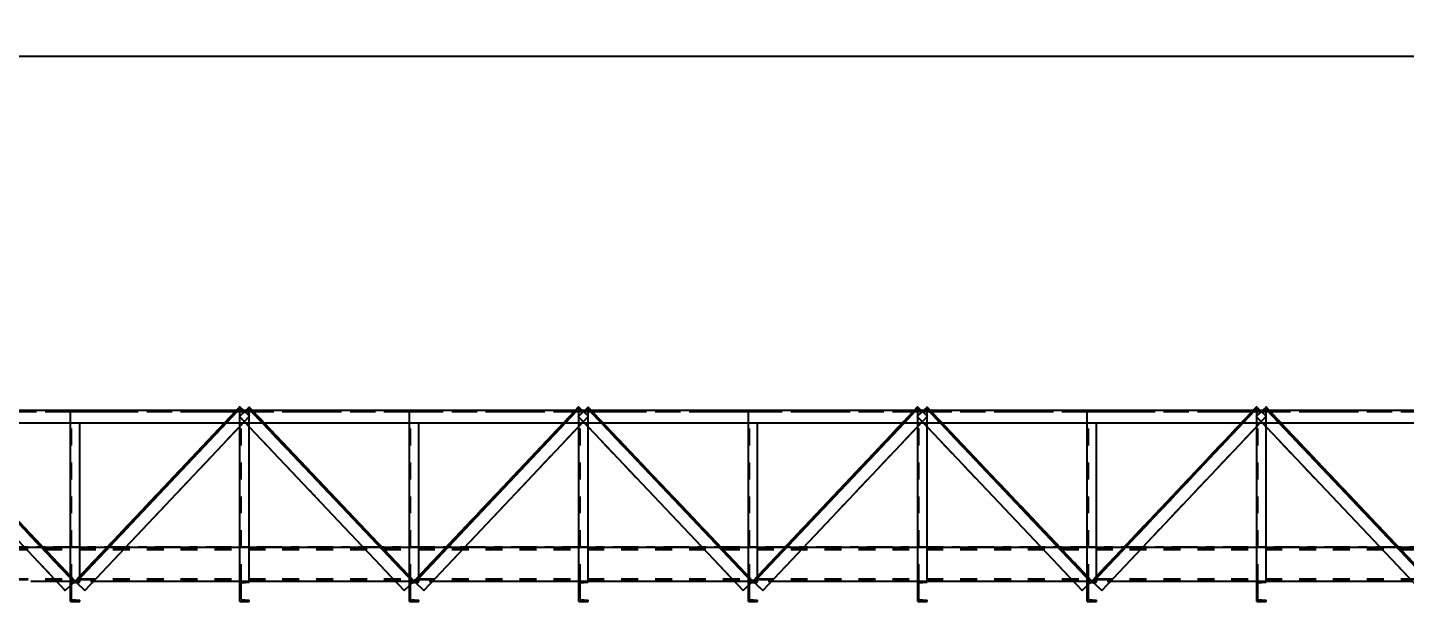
# Model space of a CAD drawing. Header units: millimetres. Extents: x 2368 to 8313, y 7493 to 11698.
# Drawn here: x 5382.5 to 5545.1, y 8308.6 to 8376.3 of the extents above; entities that cross this region are included whole.
import ezdxf

# ---------------------------------------------------------------- set-up
doc = ezdxf.new("R2010")
doc.units = ezdxf.units.MM
for name, pattern in [('XKITLINE00', [0]), ('XKITLINE02', [4, 2, -2]), ('XKITLINE03', [6, 3, -1, 1, -1])]:
    doc.linetypes.add(name, pattern=pattern)
doc.styles.add('ROMANS', font='romans.shx')
doc.dimstyles.new('MD300', dxfattribs={"dimtxt": 2.5, "dimasz": 2.5, "dimexe": 1, "dimexo": 1, "dimgap": 0.5, "dimtad": 1, "dimdec": 1, "dimlfac": 50, "dimrnd": 0.5, "dimdsep": 46, "dimtxsty": 'ROMANS', "dimcen": 1, "dimclrd": 146, "dimclre": 146, "dimclrt": 30, "dimadec": 1, "dimazin": 2, "dimtfac": 1, "dimtdec": 1, "dimtmove": 0, "dimatfit": 1, "dimfxl": 1, "dimtolj": 1, "dimtzin": 0, "dimlwd": -1, "dimlwe": -1, "dimarcsym": 0})

# ---------------------------------------------------------------- blocks, each defined once
blk = doc.blocks.new('*D53')
at = {"color": 146, "transparency": 16777216}
for p, q in [((4535.08, 8331.99), (4535.08, 8373.91)), ((5898.19, 8332.16), (5898.19, 8373.91)), ((4537.58, 8372.91), (5895.69, 8372.91))]:
    blk.add_line(p, q, dxfattribs=at)
for points in [[(4537.58, 8373.33), (4537.58, 8372.5), (4535.08, 8372.91)], [(5895.69, 8373.33), (5895.69, 8372.5), (5898.19, 8372.91)]]:
    blk.add_solid(points, dxfattribs=at)
at = {"layer": 'Defpoints', "color": 0, "transparency": 16777216}
for p in [(5898.19, 8372.91), (4535.08, 8330.99), (5898.19, 8331.16)]:
    blk.add_point(p, dxfattribs=at)
at = {"color": 30, "transparency": 16777216, "insert": (5216.63, 8374.66), "char_height": 2.5, "attachment_point": 5, "style": 'ROMANS'}
blk.add_mtext('\\A1;68155', dxfattribs=at)

msp = doc.modelspace()

# ---------------------------------------------------------------- linework, layer by layer
at = {"color": 3, "linetype": 'XKITLINE02'}
for p, q in [((5216.5882, 8331.1614), (6036.5882, 8331.1614)), ((5216.5882, 8330.9914), (6036.5882, 8330.9914)), ((5216.5882, 8330.9914), (6036.5881, 8330.9914)), ((5368.5666, 8331.3994), (5388.0223, 8310.8812)), ((5368.6827, 8331.5095), (5388.1384, 8310.9913)), ((5387.5884, 8311.3388), (5387.5884, 8330.9913)), ((5387.5884, 8330.9913), (5388.6884, 8330.9913)), ((5387.5884, 8310.9913), (5387.5884, 8330.9913)), ((5387.5884, 8330.9913), (5388.6884, 8330.9913)), ((5387.7284, 8310.9913), (5387.7284, 8330.9913)), ((5387.7284, 8310.9913), (5387.7284, 8330.9913)), ((5388.1384, 8310.9913), (5407.5559, 8331.5397)), ((5388.2547, 8310.8815), (5407.6722, 8331.4298)), ((5388.6884, 8311.3404), (5388.6884, 8330.9913)), ((5388.6884, 8310.9913), (5388.6884, 8330.9913)), ((5405.781, 8329.6614), (5407.1985, 8331.1614)), ((5406.0012, 8329.6614), (5407.4186, 8331.1614)), ((5407.5217, 8330.4086), (5408.6827, 8331.5095)), ((5407.5217, 8330.4086), (5408.3156, 8331.1614)), ((5407.5559, 8331.5397), (5408.7189, 8330.4408)), ((5407.5884, 8329.6614), (5407.5884, 8330.9913)), ((5407.5884, 8330.9913), (5408.6884, 8330.9913)), ((5407.5884, 8310.9913), (5407.5884, 8330.9913)), ((5407.5884, 8330.9913), (5408.6884, 8330.9913)), ((5407.7284, 8310.9913), (5407.7284, 8330.9913)), ((5407.7284, 8310.9913), (5407.7284, 8330.9913)), ((5407.9562, 8331.1614), (5408.7189, 8330.4408)), ((5408.5666, 8331.3994), (5428.0223, 8310.8812)), ((5408.6827, 8331.5095), (5428.1384, 8310.9913)), ((5408.6884, 8329.6614), (5408.6884, 8330.9913)), ((5408.6884, 8310.9913), (5408.6884, 8330.9913)), ((5408.7923, 8331.1614), (5410.2146, 8329.6614)), ((5409.0127, 8331.1614), (5410.4351, 8329.6614)), ((5427.5884, 8311.3388), (5427.5884, 8330.9913)), ((5427.5884, 8330.9913), (5428.6884, 8330.9913)), ((5427.5884, 8310.9913), (5427.5884, 8330.9913)), ((5427.5884, 8330.9913), (5428.6884, 8330.9913)), ((5427.7284, 8310.9913), (5427.7284, 8330.9913)), ((5427.7284, 8310.9913), (5427.7284, 8330.9913)), ((5428.1384, 8310.9913), (5447.5559, 8331.5397)), ((5428.2547, 8310.8815), (5447.6722, 8331.4298)), ((5428.6884, 8311.3404), (5428.6884, 8330.9913)), ((5428.6884, 8310.9913), (5428.6884, 8330.9913)), ((5445.781, 8329.6614), (5447.1985, 8331.1614)), ((5446.0012, 8329.6614), (5447.4186, 8331.1614)), ((5447.5217, 8330.4086), (5448.6827, 8331.5095)), ((5447.5217, 8330.4086), (5448.3156, 8331.1614)), ((5447.5559, 8331.5397), (5448.7189, 8330.4408)), ((5447.5884, 8329.6614), (5447.5884, 8330.9913)), ((5447.5884, 8330.9913), (5448.6884, 8330.9913)), ((5447.5884, 8310.9913), (5447.5884, 8330.9913)), ((5447.5884, 8330.9913), (5448.6884, 8330.9913)), ((5447.7284, 8310.9913), (5447.7284, 8330.9913)), ((5447.7284, 8310.9913), (5447.7284, 8330.9913)), ((5447.9562, 8331.1614), (5448.7189, 8330.4408)), ((5448.5666, 8331.3994), (5468.0223, 8310.8812)), ((5448.6827, 8331.5095), (5468.1384, 8310.9913)), ((5448.6884, 8329.6614), (5448.6884, 8330.9913)), ((5448.6884, 8310.9913), (5448.6884, 8330.9913)), ((5448.7923, 8331.1614), (5450.2146, 8329.6614)), ((5449.0127, 8331.1614), (5450.4351, 8329.6614)), ((5467.5884, 8310.9913), (5467.5884, 8330.9913)), ((5467.5884, 8330.9913), (5468.6884, 8330.9913)), ((5467.5884, 8311.3388), (5467.5884, 8330.9913)), ((5467.5884, 8330.9913), (5468.6884, 8330.9913)), ((5467.7284, 8310.9913), (5467.7284, 8330.9913)), ((5467.7284, 8310.9913), (5467.7284, 8330.9913)), ((5468.1384, 8310.9913), (5487.5559, 8331.5397)), ((5468.2547, 8310.8815), (5487.6722, 8331.4298)), ((5468.6884, 8310.9913), (5468.6884, 8330.9913)), ((5468.6884, 8311.3404), (5468.6884, 8330.9913)), ((5485.781, 8329.6614), (5487.1985, 8331.1614)), ((5486.0012, 8329.6614), (5487.4186, 8331.1614)), ((5487.5217, 8330.4086), (5488.6827, 8331.5095)), ((5487.5217, 8330.4086), (5488.3156, 8331.1614)), ((5487.5559, 8331.5397), (5488.7189, 8330.4408)), ((5487.5884, 8310.9913), (5487.5884, 8330.9913)), ((5487.5884, 8330.9913), (5488.6884, 8330.9913)), ((5487.5884, 8329.6614), (5487.5884, 8330.9913)), ((5487.5884, 8330.9913), (5488.6884, 8330.9913)), ((5487.7284, 8310.9913), (5487.7284, 8330.9913)), ((5487.7284, 8310.9913), (5487.7284, 8330.9913)), ((5487.9562, 8331.1614), (5488.7189, 8330.4408)), ((5488.5666, 8331.3994), (5508.0223, 8310.8812)), ((5488.6827, 8331.5095), (5508.1384, 8310.9913)), ((5488.6884, 8310.9913), (5488.6884, 8330.9913)), ((5488.6884, 8329.6614), (5488.6884, 8330.9913)), ((5488.7923, 8331.1614), (5490.2146, 8329.6614)), ((5489.0127, 8331.1614), (5490.4351, 8329.6614)), ((5507.5884, 8310.9913), (5507.5884, 8330.9913)), ((5507.5884, 8330.9913), (5508.6884, 8330.9913)), ((5507.5884, 8311.3388), (5507.5884, 8330.9913)), ((5507.5884, 8330.9913), (5508.6884, 8330.9913)), ((5507.7284, 8310.9913), (5507.7284, 8330.9913)), ((5507.7284, 8310.9913), (5507.7284, 8330.9913)), ((5508.1384, 8310.9913), (5527.5559, 8331.5397)), ((5508.2547, 8310.8815), (5527.6722, 8331.4298)), ((5508.6884, 8310.9913), (5508.6884, 8330.9913)), ((5508.6884, 8311.3404), (5508.6884, 8330.9913)), ((5525.781, 8329.6614), (5527.1985, 8331.1614)), ((5526.0012, 8329.6614), (5527.4186, 8331.1614)), ((5527.5217, 8330.4086), (5528.6827, 8331.5095)), ((5527.5217, 8330.4086), (5528.3156, 8331.1614)), ((5527.5559, 8331.5397), (5528.7189, 8330.4408)), ((5527.5884, 8310.9913), (5527.5884, 8330.9913)), ((5527.5884, 8330.9913), (5528.6884, 8330.9913)), ((5527.5884, 8329.6614), (5527.5884, 8330.9913)), ((5527.5884, 8330.9913), (5528.6884, 8330.9913)), ((5527.7284, 8310.9913), (5527.7284, 8330.9913)), ((5527.7284, 8310.9913), (5527.7284, 8330.9913)), ((5527.9562, 8331.1614), (5528.7189, 8330.4408)), ((5528.5666, 8331.3994), (5548.0223, 8310.8812)), ((5528.6827, 8331.5095), (5548.1384, 8310.9913)), ((5528.6884, 8310.9913), (5528.6884, 8330.9913)), ((5528.6884, 8329.6614), (5528.6884, 8330.9913)), ((5528.7923, 8331.1614), (5530.2146, 8329.6614)), ((5529.0127, 8331.1614), (5530.4351, 8329.6614)), ((5216.5882, 8329.6614), (6036.5882, 8329.6614)), ((5367.5217, 8330.4086), (5386.9774, 8309.8904)), ((5389.3013, 8309.8924), (5408.7189, 8330.4408)), ((5407.5217, 8330.4086), (5408.6884, 8329.1781)), ((5407.5217, 8330.4086), (5426.9774, 8309.8904)), ((5407.5884, 8329.2445), (5408.7189, 8330.4408)), ((5429.3013, 8309.8924), (5448.7189, 8330.4408)), ((5447.5217, 8330.4086), (5466.9774, 8309.8904)), ((5447.5217, 8330.4086), (5448.6884, 8329.1781)), ((5447.5884, 8329.2445), (5448.7189, 8330.4408)), ((5469.3013, 8309.8924), (5488.7189, 8330.4408)), ((5487.5217, 8330.4086), (5506.9774, 8309.8904)), ((5487.5217, 8330.4086), (5488.6884, 8329.1781)), ((5487.5884, 8329.2445), (5488.7189, 8330.4408)), ((5509.3013, 8309.8924), (5528.7189, 8330.4408)), ((5527.5217, 8330.4086), (5528.6884, 8329.1781)), ((5527.5217, 8330.4086), (5546.9774, 8309.8904)), ((5527.5884, 8329.2445), (5528.7189, 8330.4408)), ((5216.5882, 8314.9913), (6036.5882, 8314.9913)), ((5216.5882, 8314.8213), (6036.5882, 8314.8213)), ((5216.5882, 8314.8213), (6036.5882, 8314.8213)), ((5216.5882, 8314.7149), (6036.5882, 8314.7149)), ((5216.5882, 8314.7149), (6036.5882, 8314.7149)), ((5227.5884, 8314.9913), (6036.5882, 8314.9913)), ((5382.1406, 8314.9913), (5384.3456, 8314.9913)), ((5387.5884, 8314.9913), (5388.6884, 8314.9913)), ((5391.9182, 8314.9913), (5394.1196, 8314.9913)), ((5407.5884, 8314.9913), (5408.6884, 8314.9913)), ((5422.1406, 8314.9913), (5424.3456, 8314.9913)), ((5427.5884, 8314.9913), (5428.6884, 8314.9913)), ((5431.9182, 8314.9913), (5434.1196, 8314.9913)), ((5447.5884, 8314.9913), (5448.6884, 8314.9913)), ((5462.1406, 8314.9913), (5464.3456, 8314.9913)), ((5467.5884, 8314.9913), (5468.6884, 8314.9913)), ((5471.9182, 8314.9913), (5474.1196, 8314.9913)), ((5487.5884, 8314.9913), (5488.6884, 8314.9913)), ((5502.1406, 8314.9913), (5504.3456, 8314.9913)), ((5507.5884, 8314.9913), (5508.6884, 8314.9913)), ((5511.9182, 8314.9913), (5514.1196, 8314.9913)), ((5527.5884, 8314.9913), (5528.6884, 8314.9913)), ((5542.1406, 8314.9913), (5544.3456, 8314.9913)), ((5387.5884, 8311.3388), (5387.5884, 8311.5714)), ((5388.6884, 8311.3404), (5388.6884, 8311.5734)), ((5427.5884, 8311.3388), (5427.5884, 8311.5714)), ((5428.6884, 8311.3404), (5428.6884, 8311.5734)), ((5467.5884, 8311.3388), (5467.5884, 8311.5714)), ((5468.6884, 8311.3404), (5468.6884, 8311.5734)), ((5507.5884, 8311.3388), (5507.5884, 8311.5714)), ((5508.6884, 8311.3404), (5508.6884, 8311.5734)), ((5216.5882, 8311.2677), (6036.5882, 8311.2677)), ((5216.5882, 8311.1613), (6036.5882, 8311.1613)), ((5216.5882, 8311.1613), (6036.5882, 8311.1613)), ((5385.9335, 8310.9913), (5390.3397, 8310.9913)), ((5386.9774, 8309.8904), (5388.1384, 8310.9913)), ((5387.5884, 8310.9913), (5388.6884, 8310.9913)), ((5387.5884, 8310.4698), (5387.7284, 8310.6026)), ((5387.918, 8310.9913), (5388.3585, 8310.9913)), ((5387.918, 8310.9913), (5388.3585, 8310.9913)), ((5387.931, 8310.7947), (5388.0223, 8310.8813)), ((5388.1384, 8310.9913), (5389.3013, 8309.8924)), ((5388.2547, 8310.8814), (5388.3141, 8310.8253)), ((5407.5884, 8310.9913), (5408.6884, 8310.9913)), ((5407.5884, 8310.9913), (5408.6884, 8310.9913)), ((5425.9335, 8310.9913), (5430.3397, 8310.9913)), ((5426.9774, 8309.8904), (5428.1384, 8310.9913)), ((5427.5884, 8310.9913), (5428.6884, 8310.9913)), ((5427.5884, 8310.4698), (5427.7284, 8310.6026)), ((5427.918, 8310.9913), (5428.3585, 8310.9913)), ((5427.918, 8310.9913), (5428.3585, 8310.9913)), ((5427.931, 8310.7947), (5428.0223, 8310.8813)), ((5428.1384, 8310.9913), (5429.3013, 8309.8924)), ((5428.2547, 8310.8814), (5428.3141, 8310.8253)), ((5447.5884, 8310.9913), (5448.6884, 8310.9913)), ((5447.5884, 8310.9913), (5448.6884, 8310.9913)), ((5465.9335, 8310.9913), (5470.3397, 8310.9913)), ((5466.9774, 8309.8904), (5468.1384, 8310.9913)), ((5467.5884, 8310.9913), (5468.6884, 8310.9913)), ((5467.5884, 8310.4698), (5467.7284, 8310.6026)), ((5467.918, 8310.9913), (5468.3585, 8310.9913)), ((5467.918, 8310.9913), (5468.3585, 8310.9913)), ((5467.931, 8310.7947), (5468.0223, 8310.8813)), ((5468.1384, 8310.9913), (5469.3013, 8309.8924)), ((5468.2547, 8310.8814), (5468.3141, 8310.8253)), ((5487.5884, 8310.9913), (5488.6884, 8310.9913)), ((5487.5884, 8310.9913), (5488.6884, 8310.9913)), ((5505.9335, 8310.9913), (5510.3397, 8310.9913)), ((5506.9774, 8309.8904), (5508.1384, 8310.9913)), ((5507.5884, 8310.9913), (5508.6884, 8310.9913)), ((5507.5884, 8310.4698), (5507.7284, 8310.6026)), ((5507.918, 8310.9913), (5508.3585, 8310.9913)), ((5507.918, 8310.9913), (5508.3585, 8310.9913)), ((5507.931, 8310.7947), (5508.0223, 8310.8813)), ((5508.1384, 8310.9913), (5509.3013, 8309.8924)), ((5508.2547, 8310.8814), (5508.3141, 8310.8253)), ((5527.5884, 8310.9913), (5528.6884, 8310.9913)), ((5527.5884, 8310.9913), (5528.6884, 8310.9913))]:
    msp.add_line(p, q, dxfattribs=at)
at = {"color": 7, "linetype": 'XKITLINE00'}
for p, q in [((5216.5882, 8331.1614), (6036.5881, 8331.1614)), ((5407.1985, 8331.1614), (5407.5559, 8331.5397)), ((5407.4186, 8331.1614), (5407.6722, 8331.4298)), ((5407.5559, 8331.5397), (5407.6722, 8331.4298)), ((5407.6722, 8331.4298), (5407.9562, 8331.1614)), ((5408.3156, 8331.1614), (5408.6827, 8331.5095)), ((5408.5666, 8331.3994), (5408.7923, 8331.1614)), ((5408.6827, 8331.5095), (5409.0127, 8331.1614)), ((5447.1985, 8331.1614), (5447.5559, 8331.5397)), ((5447.4186, 8331.1614), (5447.6722, 8331.4298)), ((5447.5559, 8331.5397), (5447.6722, 8331.4298)), ((5447.6722, 8331.4298), (5447.9562, 8331.1614)), ((5448.3156, 8331.1614), (5448.6827, 8331.5095)), ((5448.5666, 8331.3994), (5448.7923, 8331.1614)), ((5448.6827, 8331.5095), (5449.0127, 8331.1614)), ((5487.1985, 8331.1614), (5487.5559, 8331.5397)), ((5487.4186, 8331.1614), (5487.6722, 8331.4298)), ((5487.5559, 8331.5397), (5487.6722, 8331.4298)), ((5487.6722, 8331.4298), (5487.9562, 8331.1614)), ((5488.3156, 8331.1614), (5488.6827, 8331.5095)), ((5488.5666, 8331.3994), (5488.7923, 8331.1614)), ((5488.6827, 8331.5095), (5489.0127, 8331.1614)), ((5527.1985, 8331.1614), (5527.5559, 8331.5397)), ((5527.4186, 8331.1614), (5527.6722, 8331.4298)), ((5527.5559, 8331.5397), (5527.6722, 8331.4298)), ((5527.6722, 8331.4298), (5527.9562, 8331.1614)), ((5528.3156, 8331.1614), (5528.6827, 8331.5095)), ((5528.5666, 8331.3994), (5528.7923, 8331.1614)), ((5528.6827, 8331.5095), (5529.0127, 8331.1614)), ((5216.5882, 8329.6614), (6036.5881, 8329.6614)), ((5370.2146, 8329.6614), (5388.0223, 8310.8813)), ((5370.4351, 8329.6614), (5388.1384, 8310.9913)), ((5387.5884, 8311.5714), (5387.5884, 8329.6614)), ((5388.1384, 8310.9913), (5405.781, 8329.6614)), ((5388.2547, 8310.8814), (5406.0012, 8329.6614)), ((5388.6884, 8311.5734), (5388.6884, 8329.6614)), ((5389.3013, 8309.8924), (5407.5884, 8329.2445)), ((5407.5884, 8310.9913), (5407.5884, 8329.6614)), ((5408.6884, 8310.9913), (5408.6884, 8329.6614)), ((5410.2146, 8329.6614), (5428.0223, 8310.8813)), ((5410.4351, 8329.6614), (5428.1384, 8310.9913)), ((5427.5884, 8311.5714), (5427.5884, 8329.6614)), ((5428.1384, 8310.9913), (5445.781, 8329.6614)), ((5428.2547, 8310.8814), (5446.0012, 8329.6614)), ((5428.6884, 8311.5734), (5428.6884, 8329.6614)), ((5429.3013, 8309.8924), (5447.5884, 8329.2445)), ((5447.5884, 8310.9913), (5447.5884, 8329.6614)), ((5448.6884, 8310.9913), (5448.6884, 8329.6614)), ((5450.2146, 8329.6614), (5468.0223, 8310.8813)), ((5450.4351, 8329.6614), (5468.1384, 8310.9913)), ((5467.5884, 8311.5714), (5467.5884, 8329.6614)), ((5468.1384, 8310.9913), (5485.781, 8329.6614)), ((5468.2547, 8310.8814), (5486.0012, 8329.6614)), ((5468.6884, 8311.5734), (5468.6884, 8329.6614)), ((5469.3013, 8309.8924), (5487.5884, 8329.2445)), ((5487.5884, 8310.9913), (5487.5884, 8329.6614)), ((5488.6884, 8310.9913), (5488.6884, 8329.6614)), ((5490.2146, 8329.6614), (5508.0223, 8310.8813)), ((5490.4351, 8329.6614), (5508.1384, 8310.9913)), ((5507.5884, 8311.5714), (5507.5884, 8329.6614)), ((5508.1384, 8310.9913), (5525.781, 8329.6614)), ((5508.2547, 8310.8814), (5526.0012, 8329.6614)), ((5508.6884, 8311.5734), (5508.6884, 8329.6614)), ((5509.3013, 8309.8924), (5527.5884, 8329.2445)), ((5527.5884, 8310.9913), (5527.5884, 8329.6614)), ((5528.6884, 8310.9913), (5528.6884, 8329.6614)), ((5530.2146, 8329.6614), (5548.0223, 8310.8813)), ((5530.4351, 8329.6614), (5548.1384, 8310.9913)), ((5368.6884, 8329.1781), (5386.9774, 8309.8904)), ((5408.6884, 8329.1781), (5426.9774, 8309.8904)), ((5448.6884, 8329.1781), (5466.9774, 8309.8904)), ((5488.6884, 8329.1781), (5506.9774, 8309.8904)), ((5528.6884, 8329.1781), (5546.9774, 8309.8904)), ((5384.3456, 8314.9913), (5387.5884, 8314.9913)), ((5388.6884, 8314.9913), (5391.9182, 8314.9913)), ((5394.1196, 8314.9913), (5407.5884, 8314.9913)), ((5408.6884, 8314.9913), (5422.1406, 8314.9913)), ((5424.3456, 8314.9913), (5427.5884, 8314.9913)), ((5428.6884, 8314.9913), (5431.9182, 8314.9913)), ((5434.1196, 8314.9913), (5447.5884, 8314.9913)), ((5448.6884, 8314.9913), (5462.1406, 8314.9913)), ((5464.3456, 8314.9913), (5467.5884, 8314.9913)), ((5468.6884, 8314.9913), (5471.9182, 8314.9913)), ((5474.1196, 8314.9913), (5487.5884, 8314.9913)), ((5488.6884, 8314.9913), (5502.1406, 8314.9913)), ((5504.3456, 8314.9913), (5507.5884, 8314.9913)), ((5508.6884, 8314.9913), (5511.9182, 8314.9913)), ((5514.1196, 8314.9913), (5527.5884, 8314.9913)), ((5528.6884, 8314.9913), (5542.1406, 8314.9913)), ((5544.3456, 8314.9913), (5547.5884, 8314.9913)), ((5387.5884, 8310.9913), (5387.5884, 8311.3388)), ((5388.6884, 8310.9913), (5388.6884, 8311.3404)), ((5427.5884, 8310.9913), (5427.5884, 8311.3388)), ((5428.6884, 8310.9913), (5428.6884, 8311.3404)), ((5467.5884, 8310.9913), (5467.5884, 8311.3388)), ((5468.6884, 8310.9913), (5468.6884, 8311.3404)), ((5507.5884, 8310.9913), (5507.5884, 8311.3388)), ((5508.6884, 8310.9913), (5508.6884, 8311.3404)), ((5382.9051, 8310.9913), (5385.9335, 8310.9913)), ((5386.9774, 8309.8904), (5387.5884, 8310.4698)), ((5387.5884, 8310.9913), (5387.918, 8310.9913)), ((5387.5884, 8310.9913), (5387.918, 8310.9913)), ((5387.5884, 8308.5913), (5387.5884, 8310.9913)), ((5387.7284, 8310.7785), (5388.6884, 8310.8553)), ((5387.7284, 8310.6026), (5387.931, 8310.7947)), ((5387.7284, 8308.8041), (5387.7284, 8310.7785)), ((5388.0223, 8310.8813), (5388.1384, 8310.9913)), ((5388.1384, 8310.9913), (5388.2547, 8310.8814)), ((5388.3141, 8310.8253), (5389.3013, 8309.8924)), ((5388.3585, 8310.9913), (5388.6884, 8310.9913)), ((5388.3585, 8310.9913), (5388.6884, 8310.9913)), ((5388.6884, 8310.8553), (5388.6884, 8310.9913)), ((5390.3397, 8310.9913), (5407.5884, 8310.9913)), ((5407.5884, 8310.9913), (5408.6884, 8310.9913)), ((5407.5884, 8310.9913), (5408.6884, 8310.9913)), ((5407.5884, 8308.5913), (5407.5884, 8310.9913)), ((5407.7284, 8310.7785), (5408.6884, 8310.8553)), ((5407.7284, 8308.8041), (5407.7284, 8310.7785)), ((5408.6884, 8310.9913), (5425.9335, 8310.9913)), ((5408.6884, 8310.8553), (5408.6884, 8310.9913)), ((5426.9774, 8309.8904), (5427.5884, 8310.4698)), ((5427.5884, 8310.9913), (5427.918, 8310.9913)), ((5427.5884, 8310.9913), (5427.918, 8310.9913)), ((5427.5884, 8308.5913), (5427.5884, 8310.9913)), ((5427.7284, 8310.7785), (5428.6884, 8310.8553)), ((5427.7284, 8310.6026), (5427.931, 8310.7947)), ((5427.7284, 8308.8041), (5427.7284, 8310.7785)), ((5428.0223, 8310.8813), (5428.1384, 8310.9913)), ((5428.1384, 8310.9913), (5428.2547, 8310.8814)), ((5428.3141, 8310.8253), (5429.3013, 8309.8924)), ((5428.3585, 8310.9913), (5428.6884, 8310.9913)), ((5428.3585, 8310.9913), (5428.6884, 8310.9913)), ((5428.6884, 8310.8553), (5428.6884, 8310.9913)), ((5430.3397, 8310.9913), (5447.5884, 8310.9913)), ((5447.5884, 8310.9913), (5448.6884, 8310.9913)), ((5447.5884, 8310.9913), (5448.6884, 8310.9913)), ((5447.5884, 8308.5913), (5447.5884, 8310.9913)), ((5447.7284, 8310.7785), (5448.6884, 8310.8553)), ((5447.7284, 8308.8041), (5447.7284, 8310.7785)), ((5448.6884, 8310.9913), (5465.9335, 8310.9913)), ((5448.6884, 8310.8553), (5448.6884, 8310.9913)), ((5466.9774, 8309.8904), (5467.5884, 8310.4698)), ((5467.5884, 8310.9913), (5467.918, 8310.9913)), ((5467.5884, 8310.9913), (5467.918, 8310.9913)), ((5467.5884, 8308.5913), (5467.5884, 8310.9913)), ((5467.7284, 8310.7785), (5468.6884, 8310.8553)), ((5467.7284, 8310.6026), (5467.931, 8310.7947)), ((5467.7284, 8308.8041), (5467.7284, 8310.7785)), ((5468.0223, 8310.8813), (5468.1384, 8310.9913)), ((5468.1384, 8310.9913), (5468.2547, 8310.8814)), ((5468.3141, 8310.8253), (5469.3013, 8309.8924)), ((5468.3585, 8310.9913), (5468.6884, 8310.9913)), ((5468.3585, 8310.9913), (5468.6884, 8310.9913)), ((5468.6884, 8310.8553), (5468.6884, 8310.9913)), ((5470.3397, 8310.9913), (5487.5884, 8310.9913)), ((5487.5884, 8310.9913), (5488.6884, 8310.9913)), ((5487.5884, 8310.9913), (5488.6884, 8310.9913)), ((5487.5884, 8308.5913), (5487.5884, 8310.9913)), ((5487.7284, 8310.7785), (5488.6884, 8310.8553)), ((5487.7284, 8308.8041), (5487.7284, 8310.7785)), ((5488.6884, 8310.9913), (5505.9335, 8310.9913)), ((5488.6884, 8310.8553), (5488.6884, 8310.9913)), ((5506.9774, 8309.8904), (5507.5884, 8310.4698)), ((5507.5884, 8310.9913), (5507.918, 8310.9913)), ((5507.5884, 8308.5913), (5507.5884, 8310.9913)), ((5507.5884, 8310.9913), (5507.918, 8310.9913)), ((5507.7284, 8310.7785), (5508.6884, 8310.8553)), ((5507.7284, 8310.6026), (5507.931, 8310.7947)), ((5507.7284, 8308.8041), (5507.7284, 8310.7785)), ((5508.0223, 8310.8813), (5508.1384, 8310.9913)), ((5508.1384, 8310.9913), (5508.2547, 8310.8814)), ((5508.3141, 8310.8253), (5509.3013, 8309.8924)), ((5508.3585, 8310.9913), (5508.6884, 8310.9913)), ((5508.3585, 8310.9913), (5508.6884, 8310.9913)), ((5508.6884, 8310.8553), (5508.6884, 8310.9913)), ((5510.3397, 8310.9913), (5527.5884, 8310.9913)), ((5527.5884, 8310.9913), (5528.6884, 8310.9913)), ((5527.5884, 8308.5913), (5527.5884, 8310.9913)), ((5527.5884, 8310.9913), (5528.6884, 8310.9913)), ((5527.7284, 8310.7785), (5528.6884, 8310.8553)), ((5527.7284, 8308.8041), (5527.7284, 8310.7785)), ((5528.6884, 8310.9913), (5545.9335, 8310.9913)), ((5528.6884, 8310.8553), (5528.6884, 8310.9913)), ((5387.5884, 8308.5913), (5388.6884, 8308.5913)), ((5387.7284, 8308.8041), (5388.6884, 8308.7273)), ((5388.6884, 8308.5913), (5388.6884, 8308.7273)), ((5407.5884, 8308.5913), (5408.6884, 8308.5913)), ((5407.7284, 8308.8041), (5408.6884, 8308.7273)), ((5408.6884, 8308.5913), (5408.6884, 8308.7273)), ((5427.5884, 8308.5913), (5428.6884, 8308.5913)), ((5427.7284, 8308.8041), (5428.6884, 8308.7273)), ((5428.6884, 8308.5913), (5428.6884, 8308.7273)), ((5447.5884, 8308.5913), (5448.6884, 8308.5913)), ((5447.7284, 8308.8041), (5448.6884, 8308.7273)), ((5448.6884, 8308.5913), (5448.6884, 8308.7273)), ((5467.5884, 8308.5913), (5468.6884, 8308.5913)), ((5467.7284, 8308.8041), (5468.6884, 8308.7273)), ((5468.6884, 8308.5913), (5468.6884, 8308.7273)), ((5487.5884, 8308.5913), (5488.6884, 8308.5913)), ((5487.7284, 8308.8041), (5488.6884, 8308.7273)), ((5488.6884, 8308.5913), (5488.6884, 8308.7273)), ((5507.5884, 8308.5913), (5508.6884, 8308.5913)), ((5507.7284, 8308.8041), (5508.6884, 8308.7273)), ((5508.6884, 8308.5913), (5508.6884, 8308.7273)), ((5527.5884, 8308.5913), (5528.6884, 8308.5913)), ((5527.7284, 8308.8041), (5528.6884, 8308.7273)), ((5528.6884, 8308.5913), (5528.6884, 8308.7273))]:
    msp.add_line(p, q, dxfattribs=at)
at = {"color": 1, "linetype": 'XKITLINE03'}
for p, q in [((5216.5882, 8330.9914), (6036.5882, 8330.9914)), ((5216.5882, 8330.9914), (6036.5881, 8330.9914)), ((5368.6827, 8331.5095), (5388.1384, 8310.9913)), ((5388.1384, 8310.9913), (5368.6827, 8331.5095)), ((5387.5884, 8310.9913), (5387.5884, 8330.9913)), ((5387.5884, 8310.9913), (5387.5884, 8330.9913)), ((5407.5559, 8331.5397), (5388.1384, 8310.9913)), ((5388.1384, 8310.9913), (5407.5559, 8331.5397)), ((5407.5884, 8310.9913), (5407.5884, 8330.9913)), ((5407.5884, 8310.9913), (5407.5884, 8330.9913)), ((5408.6827, 8331.5095), (5428.1384, 8310.9913)), ((5428.1384, 8310.9913), (5408.6827, 8331.5095)), ((5427.5884, 8310.9913), (5427.5884, 8330.9913)), ((5427.5884, 8310.9913), (5427.5884, 8330.9913)), ((5447.5559, 8331.5397), (5428.1384, 8310.9913)), ((5428.1384, 8310.9913), (5447.5559, 8331.5397)), ((5447.5884, 8310.9913), (5447.5884, 8330.9913)), ((5447.5884, 8310.9913), (5447.5884, 8330.9913)), ((5468.1384, 8310.9913), (5448.6827, 8331.5095)), ((5448.6827, 8331.5095), (5468.1384, 8310.9913)), ((5467.5884, 8310.9913), (5467.5884, 8330.9913)), ((5467.5884, 8310.9913), (5467.5884, 8330.9913)), ((5487.5559, 8331.5397), (5468.1384, 8310.9913)), ((5468.1384, 8310.9913), (5487.5559, 8331.5397)), ((5487.5884, 8310.9913), (5487.5884, 8330.9913)), ((5487.5884, 8310.9913), (5487.5884, 8330.9913)), ((5508.1384, 8310.9913), (5488.6827, 8331.5095)), ((5488.6827, 8331.5095), (5508.1384, 8310.9913)), ((5507.5884, 8310.9913), (5507.5884, 8330.9913)), ((5507.5884, 8310.9913), (5507.5884, 8330.9913)), ((5527.5559, 8331.5397), (5508.1384, 8310.9913)), ((5508.1384, 8310.9913), (5527.5559, 8331.5397)), ((5527.5884, 8310.9913), (5527.5884, 8330.9913)), ((5527.5884, 8310.9913), (5527.5884, 8330.9913)), ((5528.6827, 8331.5095), (5548.1384, 8310.9913)), ((5548.1384, 8310.9913), (5528.6827, 8331.5095)), ((6036.5882, 8314.9913), (5216.5882, 8314.9913)), ((5216.5882, 8314.9913), (6036.5882, 8314.9913)), ((5387.5884, 8310.9913), (5387.5884, 8310.9913)), ((5407.5884, 8310.9913), (5407.5884, 8310.9913)), ((5427.5884, 8310.9913), (5427.5884, 8310.9913)), ((5447.5884, 8310.9913), (5447.5884, 8310.9913)), ((5467.5884, 8310.9913), (5467.5884, 8310.9913)), ((5487.5884, 8310.9913), (5487.5884, 8310.9913)), ((5507.5884, 8310.9913), (5507.5884, 8310.9913)), ((5527.5884, 8310.9913), (5527.5884, 8310.9913))]:
    msp.add_line(p, q, dxfattribs=at)
at = {"color": 1, "linetype": 'XKITLINE00'}
for p, q in [((5387.5846, 8330.982), (5387.5846, 8330.982)), ((5387.5846, 8330.982), (5387.5846, 8330.982)), ((5407.5521, 8331.5305), (5407.5521, 8331.5305)), ((5407.5521, 8331.5304), (5407.5521, 8331.5304)), ((5407.5846, 8330.982), (5407.5846, 8330.982)), ((5407.5846, 8330.982), (5407.5846, 8330.982)), ((5408.6789, 8331.5002), (5408.6789, 8331.5002)), ((5408.6789, 8331.5002), (5408.6789, 8331.5002)), ((5427.5846, 8330.982), (5427.5846, 8330.982)), ((5427.5846, 8330.982), (5427.5846, 8330.982)), ((5447.5521, 8331.5305), (5447.5521, 8331.5305)), ((5447.5521, 8331.5304), (5447.5521, 8331.5304)), ((5447.5846, 8330.982), (5447.5846, 8330.982)), ((5447.5846, 8330.982), (5447.5846, 8330.982)), ((5448.6789, 8331.5002), (5448.6789, 8331.5002)), ((5448.6789, 8331.5002), (5448.6789, 8331.5002)), ((5467.5846, 8330.982), (5467.5846, 8330.982)), ((5467.5846, 8330.982), (5467.5846, 8330.982)), ((5487.5521, 8331.5305), (5487.5521, 8331.5305)), ((5487.5521, 8331.5304), (5487.5521, 8331.5304)), ((5487.5846, 8330.982), (5487.5846, 8330.982)), ((5487.5846, 8330.982), (5487.5846, 8330.982)), ((5488.6789, 8331.5002), (5488.6789, 8331.5002)), ((5488.6789, 8331.5002), (5488.6789, 8331.5002)), ((5507.5846, 8330.982), (5507.5846, 8330.982)), ((5507.5846, 8330.982), (5507.5846, 8330.982)), ((5527.5521, 8331.5305), (5527.5521, 8331.5305)), ((5527.5521, 8331.5304), (5527.5521, 8331.5304)), ((5527.5846, 8330.982), (5527.5846, 8330.982)), ((5527.5846, 8330.982), (5527.5846, 8330.982)), ((5528.6789, 8331.5002), (5528.6789, 8331.5002)), ((5528.6789, 8331.5002), (5528.6789, 8331.5002)), ((5387.5846, 8310.982), (5387.5846, 8310.982)), ((5387.5846, 8310.982), (5387.5846, 8310.982)), ((5387.5846, 8310.982), (5387.5846, 8310.982)), ((5388.1346, 8310.9821), (5388.1346, 8310.9821)), ((5388.1346, 8310.9821), (5388.1346, 8310.9821)), ((5388.1346, 8310.9821), (5388.1346, 8310.9821)), ((5388.1346, 8310.9821), (5388.1346, 8310.9821)), ((5407.5846, 8310.982), (5407.5846, 8310.982)), ((5407.5846, 8310.982), (5407.5846, 8310.982)), ((5407.5846, 8310.982), (5407.5846, 8310.982)), ((5427.5846, 8310.982), (5427.5846, 8310.982)), ((5427.5846, 8310.982), (5427.5846, 8310.982)), ((5427.5846, 8310.982), (5427.5846, 8310.982)), ((5428.1346, 8310.9821), (5428.1346, 8310.9821)), ((5428.1346, 8310.9821), (5428.1346, 8310.9821)), ((5428.1346, 8310.9821), (5428.1346, 8310.9821)), ((5428.1346, 8310.9821), (5428.1346, 8310.9821)), ((5447.5846, 8310.982), (5447.5846, 8310.982)), ((5447.5846, 8310.982), (5447.5846, 8310.982)), ((5447.5846, 8310.982), (5447.5846, 8310.982)), ((5467.5846, 8310.982), (5467.5846, 8310.982)), ((5467.5846, 8310.982), (5467.5846, 8310.982)), ((5467.5846, 8310.982), (5467.5846, 8310.982)), ((5468.1346, 8310.9821), (5468.1346, 8310.9821)), ((5468.1346, 8310.9821), (5468.1346, 8310.9821)), ((5468.1346, 8310.9821), (5468.1346, 8310.9821)), ((5468.1346, 8310.9821), (5468.1346, 8310.9821)), ((5487.5846, 8310.982), (5487.5846, 8310.982)), ((5487.5846, 8310.982), (5487.5846, 8310.982)), ((5487.5846, 8310.982), (5487.5846, 8310.982)), ((5507.5846, 8310.982), (5507.5846, 8310.982)), ((5507.5846, 8310.982), (5507.5846, 8310.982)), ((5507.5846, 8310.982), (5507.5846, 8310.982)), ((5508.1346, 8310.9821), (5508.1346, 8310.9821)), ((5508.1346, 8310.9821), (5508.1346, 8310.9821)), ((5508.1346, 8310.9821), (5508.1346, 8310.9821)), ((5508.1346, 8310.9821), (5508.1346, 8310.9821)), ((5527.5846, 8310.982), (5527.5846, 8310.982)), ((5527.5846, 8310.982), (5527.5846, 8310.982)), ((5527.5846, 8310.982), (5527.5846, 8310.982))]:
    msp.add_line(p, q, dxfattribs=at)
for centre in [(5387.5884, 8330.9913), (5387.5884, 8330.9913), (5407.5559, 8331.5397), (5407.5559, 8331.5397), (5407.5884, 8330.9913), (5407.5884, 8330.9913), (5408.6827, 8331.5095), (5408.6827, 8331.5095), (5427.5884, 8330.9913), (5427.5884, 8330.9913), (5447.5559, 8331.5397), (5447.5559, 8331.5397), (5447.5884, 8330.9913), (5447.5884, 8330.9913), (5448.6827, 8331.5095), (5448.6827, 8331.5095), (5467.5884, 8330.9913), (5467.5884, 8330.9913), (5487.5559, 8331.5397), (5487.5559, 8331.5397), (5487.5884, 8330.9913), (5487.5884, 8330.9913), (5488.6827, 8331.5095), (5488.6827, 8331.5095), (5507.5884, 8330.9913), (5507.5884, 8330.9913), (5527.5559, 8331.5397), (5527.5559, 8331.5397), (5527.5884, 8330.9913), (5527.5884, 8330.9913), (5528.6827, 8331.5095), (5528.6827, 8331.5095), (5387.5884, 8310.9913), (5387.5884, 8310.9913), (5387.5884, 8310.9913), (5388.1384, 8310.9913), (5388.1384, 8310.9913), (5388.1384, 8310.9913), (5388.1384, 8310.9913), (5407.5884, 8310.9913), (5407.5884, 8310.9913), (5407.5884, 8310.9913), (5427.5884, 8310.9913), (5427.5884, 8310.9913), (5427.5884, 8310.9913), (5428.1384, 8310.9913), (5428.1384, 8310.9913), (5428.1384, 8310.9913), (5428.1384, 8310.9913), (5447.5884, 8310.9913), (5447.5884, 8310.9913), (5447.5884, 8310.9913), (5467.5884, 8310.9913), (5467.5884, 8310.9913), (5467.5884, 8310.9913), (5468.1384, 8310.9913), (5468.1384, 8310.9913), (5468.1384, 8310.9913), (5468.1384, 8310.9913), (5487.5884, 8310.9913), (5487.5884, 8310.9913), (5487.5884, 8310.9913), (5507.5884, 8310.9913), (5507.5884, 8310.9913), (5507.5884, 8310.9913), (5508.1384, 8310.9913), (5508.1384, 8310.9913), (5508.1384, 8310.9913), (5508.1384, 8310.9913), (5527.5884, 8310.9913), (5527.5884, 8310.9913), (5527.5884, 8310.9913)]:
    msp.add_circle(centre, 0.01, dxfattribs=at)

# ---------------------------------------------------------------- dimensions: what is measured, and where the dimension line sits
dim = msp.add_linear_dim(base=(5898.1855, 8372.9141), p1=(4535.0836, 8330.9914), p2=(5898.1855, 8331.1614), dimstyle='MD300')
dim.commit()
dim.dimension.update_dxf_attribs({"geometry": '*D53', "text_midpoint": (5216.6345, 8374.6641)})

doc.saveas('drawing.dxf')
